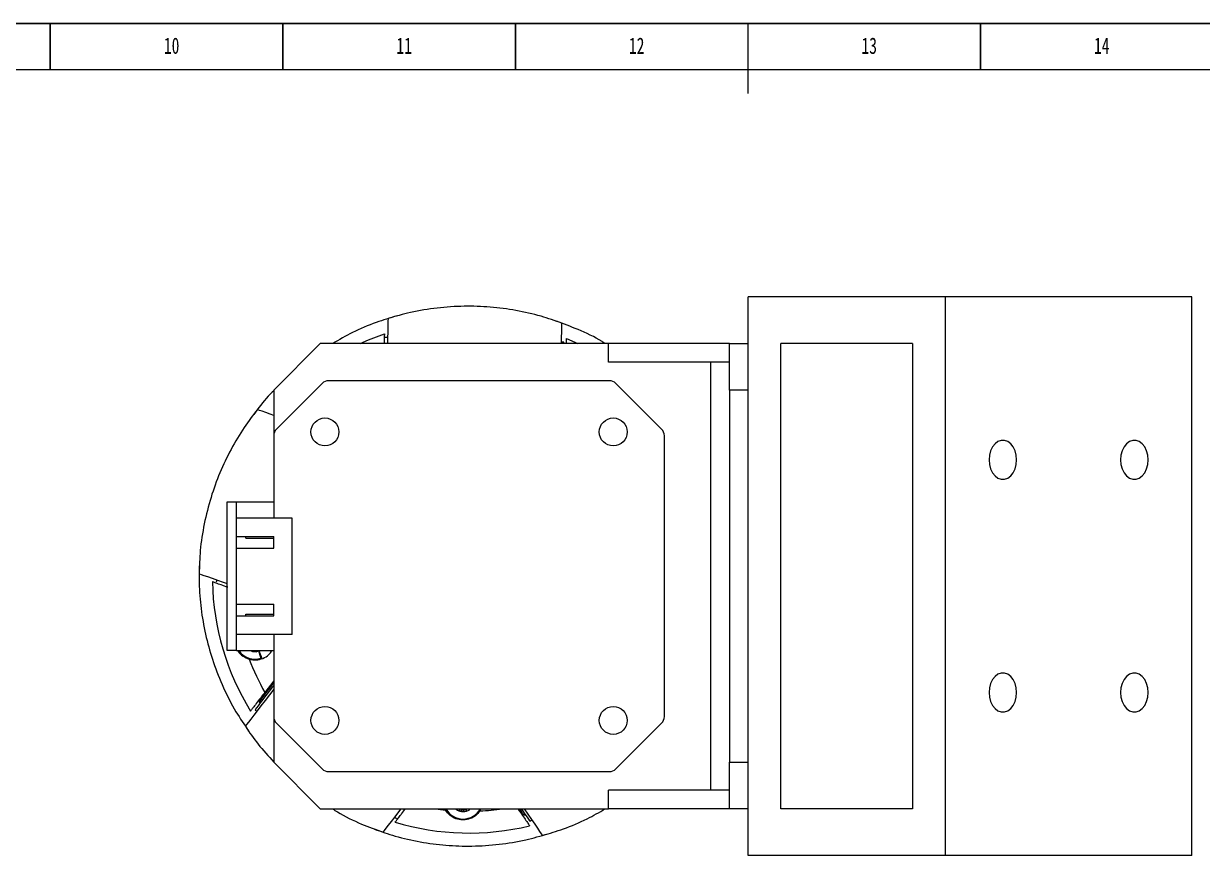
# Model space of a CAD drawing. Header units: millimetres. Extents: x 0 to 1189, y 0 to 841.
# Drawn here: x 446.3 to 699.7, y 662.2 to 841 of the extents above; entities that cross this region are included whole.
import ezdxf

# ---------------------------------------------------------------- set-up
doc = ezdxf.new("R2010")
doc.units = ezdxf.units.MM
doc.layers.add('10', color=7, linetype='Continuous')
doc.layers.add('5', color=7, linetype='Continuous')
doc.styles.add('SLDTEXTSTYLE5', font='TXT', dxfattribs={"width": 0.7})

msp = doc.modelspace()

# ---------------------------------------------------------------- linework, layer by layer
at = {"color": 7, "linetype": 'Continuous', "lineweight": 15}
for p, q in [((602.04, 662.25), (602.04, 782.25)), ((644.47, 782.25), (602.04, 782.25)), ((644.47, 662.25), (644.47, 782.25)), ((697.47, 782.25), (644.47, 782.25)), ((697.47, 662.25), (697.47, 782.25)), ((524.52, 773.54), (524.02, 773.56)), ((563.02, 773.3), (565.43, 772.25)), ((510.04, 772.25), (500.04, 762.25)), ((572.04, 772.25), (510.04, 772.25)), ((562.4, 772.52), (561.9, 772.53)), ((572.04, 768.25), (572.04, 772.25)), ((598.04, 772.25), (572.04, 772.25)), ((598.04, 772.25), (602.04, 772.25)), ((598.04, 762.25), (598.04, 772.25)), ((637.39, 772.25), (609.11, 772.25)), ((609.11, 672.25), (609.11, 772.25)), ((637.39, 772.25), (637.39, 672.25)), ((598.04, 768.25), (572.04, 768.25)), ((594.04, 676.25), (594.04, 768.25)), ((510.45, 763.66), (500.63, 753.83)), ((572.21, 764.25), (511.87, 764.25)), ((583.45, 753.83), (573.63, 763.66)), ((500.04, 762.25), (500.04, 752.42)), ((598.04, 762.25), (598.04, 682.25)), ((602.04, 762.25), (598.04, 762.25)), ((602.04, 682.25), (602.04, 762.25)), ((500.04, 752.42), (500.04, 734.75)), ((584.04, 692.08), (584.04, 752.42)), ((490.04, 706.25), (490.04, 738.25)), ((490.04, 738.25), (492.04, 738.25)), ((492.04, 734.75), (492.04, 738.25)), ((492.04, 738.25), (500.04, 738.25)), ((492.04, 730.75), (492.04, 734.75)), ((504.04, 734.75), (492.04, 734.75)), ((504.04, 709.75), (504.04, 734.75)), ((492.04, 730.75), (500.04, 730.75)), ((492.04, 728.25), (492.04, 730.75)), ((494.04, 730.39), (494.04, 730.75)), ((494.04, 730.39), (500.04, 730.39)), ((500.04, 728.25), (500.04, 730.75)), ((492.04, 716.25), (492.04, 728.25)), ((492.04, 728.25), (500.04, 728.25)), ((487.84, 721.43), (487.67, 720.96)), ((489.3, 720.17), (489.27, 720.08)), ((492.04, 716.25), (500.04, 716.25)), ((492.04, 713.75), (492.04, 716.25)), ((500.04, 713.75), (500.04, 716.25)), ((492.04, 709.75), (492.04, 713.75)), ((492.04, 713.75), (500.04, 713.75)), ((494.04, 713.75), (494.04, 714.1)), ((494.04, 714.1), (500.04, 714.1)), ((504.04, 709.75), (492.04, 709.75)), ((492.04, 706.25), (492.04, 709.75)), ((500.04, 709.75), (500.04, 692.08)), ((492.04, 706.25), (490.04, 706.25)), ((492.04, 706.25), (500.04, 706.25)), ((496.38, 706.05), (496.81, 706.18)), ((496.81, 706.18), (496.84, 706.19)), ((496.92, 706.22), (496.98, 706.25)), ((497.3, 704.66), (497.35, 704.67)), ((500.04, 699.77), (498.13, 697.28)), ((496.88, 695.16), (497.11, 694.97)), ((497.43, 696.37), (497.67, 696.19)), ((496.02, 693.55), (496.41, 693.24)), ((500.04, 692.08), (500.04, 682.25)), ((500.63, 690.66), (510.45, 680.83)), ((573.63, 680.83), (583.45, 690.66)), ((500.04, 682.25), (510.04, 672.25)), ((598.04, 682.25), (602.04, 682.25)), ((598.04, 672.25), (598.04, 682.25)), ((511.87, 680.25), (572.21, 680.25)), ((572.04, 672.25), (572.04, 676.25)), ((598.04, 676.25), (572.04, 676.25)), ((510.04, 672.25), (572.04, 672.25)), ((536.84, 672.25), (536.98, 671.99)), ((539.89, 672.25), (540.24, 672.24)), ((539.89, 672.25), (539.89, 672.25)), ((540.24, 672.24), (540.24, 672.25)), ((540.44, 671.67), (540.44, 672.02)), ((540.44, 672.02), (540.92, 672.01)), ((540.92, 671.66), (540.92, 672.01)), ((541.14, 672.25), (541.14, 672.21)), ((541.14, 672.21), (541.49, 672.2)), ((541.49, 672.2), (541.49, 672.25)), ((544.38, 671.79), (544.59, 672.25)), ((552.87, 671.82), (553.11, 671.99)), ((598.04, 672.25), (572.04, 672.25)), ((602.04, 672.25), (598.04, 672.25)), ((637.39, 672.25), (609.11, 672.25)), ((526.07, 670.45), (526.46, 670.15)), ((527.56, 671.57), (527.8, 671.39)), ((540.23, 671.72), (540.44, 671.67)), ((540.44, 671.67), (540.92, 671.66)), ((540.92, 671.66), (541.13, 671.69)), ((553.85, 670.92), (554.1, 671.09)), ((555.11, 669.61), (555.53, 669.89)), ((644.47, 662.25), (602.04, 662.25)), ((697.47, 662.25), (644.47, 662.25))]:
    msp.add_line(p, q, dxfattribs=at)
at = {"color": 8, "linetype": 'Continuous', "lineweight": 15}
for p, q in [((496.38, 706.05), (496.32, 706.25)), ((496.84, 706.19), (496.82, 706.25))]:
    msp.add_line(p, q, dxfattribs=at)
at = {"color": 7, "linetype": 'Continuous', "lineweight": 15, "flags": 128}
for points in [[(524.63, 777.64), (524.62, 777.52), (524.61, 777.14), (524.6, 776.53), (524.57, 775.7), (524.55, 774.66), (524.51, 773.45), (524.48, 772.25)], [(561.89, 772.25), (561.9, 772.45), (561.93, 773.65), (561.96, 774.69), (561.98, 775.52), (562, 776.14), (562.01, 776.51), (562.01, 776.64)], [(518.65, 772.25), (520.42, 773.04), (523.84, 774.36)], [(562.39, 772.25), (562.4, 772.4), (562.4, 772.52)], [(500.04, 756.79), (499.3, 757.05), (498.32, 757.4), (497.53, 757.68), (496.96, 757.88), (496.6, 758.01), (496.49, 758.05)], [(653.85, 747.25), (653.94, 746.24), (654.19, 745.3), (654.6, 744.46), (655.14, 743.79), (655.77, 743.32), (656.47, 743.08), (657.18, 743.08), (657.88, 743.32), (658.51, 743.79), (659.05, 744.46), (659.45, 745.3), (659.71, 746.24), (659.79, 747.25), (659.71, 748.25), (659.45, 749.2), (659.05, 750.03), (658.51, 750.7), (657.88, 751.18), (657.18, 751.42), (656.47, 751.42), (655.77, 751.18), (655.14, 750.7), (654.6, 750.03), (654.19, 749.2), (653.94, 748.25), (653.85, 747.25)], [(688.08, 747.25), (687.99, 748.25), (687.74, 749.2), (687.33, 750.03), (686.79, 750.7), (686.16, 751.18), (685.47, 751.42), (684.75, 751.42), (684.05, 751.18), (683.42, 750.7), (682.88, 750.03), (682.48, 749.2), (682.22, 748.25), (682.14, 747.25), (682.22, 746.24), (682.48, 745.3), (682.88, 744.46), (683.42, 743.79), (684.05, 743.32), (684.75, 743.08), (685.47, 743.08), (686.16, 743.32), (686.79, 743.79), (687.33, 744.46), (687.74, 745.3), (687.99, 746.24), (688.08, 747.25)], [(483.97, 722.81), (484.09, 722.76), (484.44, 722.64), (485.02, 722.43), (485.81, 722.15), (486.78, 721.81), (487.92, 721.4), (489.2, 720.95), (490.04, 720.65)], [(497.35, 704.67), (497.34, 704.7), (497.31, 704.79), (497.27, 704.93), (497.2, 705.12), (497.12, 705.35), (497.04, 705.61), (496.94, 705.89), (496.84, 706.19)], [(497.48, 704.72), (497.47, 704.75), (497.44, 704.83), (497.39, 704.97), (497.32, 705.16), (497.23, 705.39), (497.14, 705.65), (497.03, 705.93), (496.92, 706.22)], [(659.79, 697.25), (659.71, 698.25), (659.45, 699.2), (659.05, 700.03), (658.51, 700.7), (657.88, 701.18), (657.18, 701.42), (656.47, 701.42), (655.77, 701.18), (655.14, 700.7), (654.6, 700.03), (654.19, 699.2), (653.94, 698.25), (653.85, 697.25), (653.94, 696.24), (654.19, 695.3), (654.6, 694.46), (655.14, 693.79), (655.77, 693.32), (656.47, 693.08), (657.18, 693.08), (657.88, 693.32), (658.51, 693.79), (659.05, 694.46), (659.45, 695.3), (659.71, 696.24), (659.79, 697.25)], [(682.14, 697.25), (682.22, 696.24), (682.48, 695.3), (682.88, 694.46), (683.42, 693.79), (684.05, 693.32), (684.75, 693.08), (685.47, 693.08), (686.16, 693.32), (686.79, 693.79), (687.33, 694.46), (687.74, 695.3), (687.99, 696.24), (688.08, 697.25), (687.99, 698.25), (687.74, 699.2), (687.33, 700.03), (686.79, 700.7), (686.16, 701.18), (685.47, 701.42), (684.75, 701.42), (684.05, 701.18), (683.42, 700.7), (682.88, 700.03), (682.48, 699.2), (682.22, 698.25), (682.14, 697.25)], [(500.04, 697.96), (499.11, 696.75), (498.18, 695.54), (497.29, 694.38), (496.47, 693.31), (495.73, 692.35), (495.1, 691.53), (494.59, 690.87), (494.22, 690.38), (493.99, 690.09), (493.91, 689.99)], [(500.04, 698.78), (499.79, 698.45), (499.07, 697.52), (498.37, 696.61), (497.72, 695.77), (497.15, 695.01), (496.67, 694.39), (496.31, 693.93), (496.09, 693.64), (496.02, 693.55)], [(496.88, 695.16), (496.95, 695.26), (497.19, 695.56), (497.55, 696.04), (498.03, 696.66), (498.59, 697.39), (499.19, 698.17), (499.79, 698.95), (500.04, 699.27)], [(523.57, 667.2), (523.64, 667.3), (523.87, 667.59), (524.24, 668.08), (524.75, 668.74), (525.38, 669.56), (526.12, 670.52), (526.94, 671.59), (527.45, 672.25)], [(553.85, 670.92), (553.78, 671.03), (553.56, 671.34), (553.22, 671.84), (552.94, 672.25)], [(553.3, 672.25), (553.53, 671.92), (554.07, 671.14), (554.51, 670.49), (554.84, 670.01), (555.05, 669.71), (555.11, 669.61)], [(553.91, 672.25), (554.71, 671.08), (555.48, 669.96), (556.16, 668.97), (556.75, 668.11), (557.22, 667.42), (557.57, 666.92), (557.78, 666.61), (557.85, 666.51)]]:
    msp.add_lwpolyline(points, dxfattribs=at)
at = {"color": 7, "linetype": 'Continuous', "lineweight": 15}
for centre in [(511.04, 753.25), (573.04, 753.25), (511.04, 691.25), (573.04, 691.25)]:
    msp.add_circle(centre, 3, dxfattribs=at)
for centre, radius, start, end in [((511.87, 762.25), 2, 90, 135), ((572.21, 762.25), 2, 45, 90), ((502.04, 752.42), 2, 135, 180), ((582.04, 752.42), 2, 0, 45), ((542.04, 722.25), 55.2, 181.253, 211.6572), ((496.01, 708.65), 4.2, 214.9057, 287.9844), ((496.22, 706.59), 0.56, 217.3467, 253.1076), ((496.68, 706.72), 0.56, 286.4551, 295.452), ((496.01, 708.65), 4.2, 287.9844, 288.6942), ((496.01, 708.65), 4.2, 288.6942, 290.6271), ((542.04, 722.25), 50.51, 200.6607, 209.6226), ((502.04, 692.08), 2, 180, 225), ((582.04, 692.08), 2, 315, 0), ((511.87, 682.25), 2, 225, 270), ((572.21, 682.25), 2, 270, 315), ((540.75, 674.27), 4.2, 208.7079, 331.2921), ((540.45, 672.23), 0.56, 178.4551, 246.4321), ((540.45, 672.23), 0.207, 178.4551, 268.4551), ((540.93, 672.22), 0.207, 268.4551, 358.4551), ((540.93, 672.22), 0.56, 290.4196, 358.4551), ((542.04, 722.25), 55.2, 253.253, 283.6572)]:
    msp.add_arc(centre, radius, start, end, dxfattribs=at)
at = {"color": 8, "linetype": 'Continuous', "lineweight": 15}
for start, end in [(261.8464, 264.2495), (272.6607, 278.1536)]:
    msp.add_arc((542.04, 722.25), 50.51, start, end, dxfattribs=at)
at = {"color": 7, "linetype": 'Continuous', "lineweight": 15}
for points, knots in [([(526.57, 778.19), (525.06, 777.74), (521.79, 776.76), (517.12, 774.77), (514.09, 773.05), (512.67, 772.25)], [0, 0, 0, 0, 0.311017, 0.67649, 1, 1, 1, 1]), ([(562, 776.61), (560.52, 777.13), (557.3, 778.27), (552.13, 779.42), (546.6, 780.15), (540.92, 780.35), (535.17, 779.96), (529.68, 779.09), (526.23, 778.08), (524.63, 777.61)], [0, 0, 0, 0, 0.123858, 0.269405, 0.416013, 0.56301, 0.716677, 0.869248, 1, 1, 1, 1]), ([(571.32, 772.25), (571.1, 772.39), (569.25, 773.57), (565.75, 775.23), (562.38, 776.46), (560.82, 777.02)], [0, 0, 0, 0, 0.0670517, 0.569447, 1, 1, 1, 1]), ([(523.84, 774.36), (523.84, 774.32), (523.83, 774.23), (523.82, 773.56), (523.8, 772.86), (523.78, 772.35), (523.78, 772.25)], [0, 0, 0, 0, 0.303746, 0.607204, 0.918623, 1, 1, 1, 1]), ([(563, 772.25), (563, 772.31), (563.01, 772.74), (563.02, 773.17), (563.02, 773.26), (563.02, 773.3)], [0, 0, 0, 0, 0.08686, 0.580694, 1, 1, 1, 1]), ([(500.04, 762.1), (499.64, 761.71), (498.07, 760.15), (496.74, 758.37), (495.75, 757.03)], [0, 0, 0, 0, 0.2514991, 1, 1, 1, 1]), ([(496.51, 758.03), (495.55, 756.78), (493.47, 754.07), (490.79, 749.51), (488.38, 744.48), (486.44, 739.13), (485.03, 733.55), (484.16, 728.06), (484.06, 724.46), (484.01, 722.8)], [0, 0, 0, 0, 0.123858, 0.269405, 0.416013, 0.56301, 0.716677, 0.869248, 1, 1, 1, 1]), ([(484.06, 724.82), (484.02, 723.25), (483.93, 719.83), (484.44, 714.56), (485.45, 709.08), (487.02, 703.61), (489.16, 698.27), (491.69, 693.31), (493.71, 690.34), (494.65, 688.97)], [0, 0, 0, 0, 0.123859, 0.269406, 0.416013, 0.56301, 0.716676, 0.869247, 1, 1, 1, 1]), ([(490.14, 719.87), (489.66, 720.04), (488.72, 720.38), (487.63, 720.76), (486.97, 721), (486.89, 721.03), (486.85, 721.04)], [0, 0, 0, 0, 0.275086, 0.5414, 0.789415, 1, 1, 1, 1]), ([(492.35, 706.25), (492.37, 706.2), (492.6, 705.71), (493.43, 704.99), (494.32, 704.62), (494.78, 704.43)], [0, 0, 0, 0, 0.05465, 0.524426, 1, 1, 1, 1]), ([(494.78, 704.43), (495.27, 704.33), (496.26, 704.15), (497.74, 704.53), (498.94, 705.24), (499.43, 705.95), (499.63, 706.25)], [0, 0, 0, 0, 0.269192, 0.538405, 0.806957, 1, 1, 1, 1]), ([(496.06, 706.05), (496.12, 706.04), (496.23, 706.02), (496.33, 706.04), (496.38, 706.05)], [0, 0, 0, 0, 0.579241, 1, 1, 1, 1]), ([(497.3, 704.66), (497.3, 704.68), (497.29, 704.71), (497.22, 704.9), (497.16, 705.09), (497.08, 705.34), (496.97, 705.69), (496.87, 705.99), (496.81, 706.18)], [0, 0, 0, 0, 0.239469, 0.368367, 0.500004, 0.631635, 0.760537, 1, 1, 1, 1]), ([(498.13, 697.28), (497.81, 696.87), (497.17, 696.03), (496.26, 694.85), (495.56, 693.93), (495.13, 693.37), (495.08, 693.31), (495.05, 693.28)], [0, 0, 0, 0, 0.215774, 0.431762, 0.640516, 0.834928, 1, 1, 1, 1]), ([(493.94, 690.01), (494.82, 688.71), (496.67, 686), (498.89, 683.58), (500.04, 682.32)], [0, 0, 0, 0, 0.479743, 1, 1, 1, 1]), ([(512.69, 672.25), (513.03, 672.03), (515.01, 670.76), (518.64, 669.02), (522.02, 667.79), (523.58, 667.23)], [0, 0, 0, 0, 0.102484, 0.585802, 1, 1, 1, 1]), ([(526.13, 669.39), (526.16, 669.42), (526.21, 669.49), (526.62, 670.02), (527.22, 670.81), (527.83, 671.59), (528.22, 672.11), (528.33, 672.25)], [0, 0, 0, 0, 0.220451, 0.440692, 0.666712, 0.906811, 1, 1, 1, 1]), ([(544.38, 671.79), (544.1, 671.44), (543.53, 670.75), (542.29, 670.07), (541.28, 669.87), (540.22, 669.86), (539.17, 670.07), (537.87, 670.8), (537.28, 671.59), (536.98, 671.99)], [0, 0, 0, 0, 0.152975, 0.305232, 0.47227, 0.500202, 0.666258, 0.832136, 1, 1, 1, 1]), ([(552.58, 672.25), (552.75, 671.99), (553.22, 671.3), (553.95, 670.25), (554.61, 669.29), (555, 668.71), (555.05, 668.64), (555.07, 668.61)], [0, 0, 0, 0, 0.140142, 0.37696, 0.605847, 0.819009, 1, 1, 1, 1]), ([(557.84, 666.54), (559.35, 666.99), (562.62, 667.97), (567.14, 669.88), (570.04, 671.52), (571.32, 672.25)], [0, 0, 0, 0, 0.321046, 0.698309, 1, 1, 1, 1]), ([(521.68, 667.9), (523.16, 667.38), (526.38, 666.24), (531.55, 665.09), (537.08, 664.35), (542.76, 664.16), (548.51, 664.55), (554, 665.42), (557.45, 666.43), (559.04, 666.9)], [0, 0, 0, 0, 0.123859, 0.269406, 0.416013, 0.56301, 0.716676, 0.869247, 1, 1, 1, 1])]:
    msp.add_open_spline(points, degree=3, knots=knots, dxfattribs=at)
at = {"color": 8, "linetype": 'Continuous', "lineweight": 15}
for points, knots in [([(495.08, 706.25), (495.16, 706.21), (495.47, 706.06), (495.81, 706.06), (496.06, 706.05)], [0, 0, 0, 0, 0.272344, 1, 1, 1, 1]), ([(539.14, 672.25), (539.27, 672.15), (539.59, 671.89), (539.99, 671.78), (540.23, 671.72)], [0, 0, 0, 0, 0.399483, 1, 1, 1, 1]), ([(541.13, 671.69), (541.37, 671.75), (541.82, 671.84), (542.19, 672.12), (542.37, 672.25)], [0, 0, 0, 0, 0.532745, 1, 1, 1, 1])]:
    msp.add_open_spline(points, degree=3, knots=knots, dxfattribs=at)
at = {"layer": '5', "color": 7}
msp.add_line((1189, 841), (0, 841), dxfattribs=at)
at = {"layer": '5'}
for p, q in [((452, 841), (452, 831.05)), ((502, 841), (502, 831.05)), ((552, 841), (552, 831.05)), ((652, 841), (652, 831.05))]:
    msp.add_line(p, q, dxfattribs=at)
at = {"layer": '5', "lineweight": 15}
msp.add_line((602, 841), (602, 826), dxfattribs=at)
at = {"layer": '5', "color": 7, "lineweight": 15}
msp.add_line((1179, 831.05), (25, 831.05), dxfattribs=at)

# ---------------------------------------------------------------- texts
at = {"layer": '10', "char_height": 3.5, "attachment_point": 2, "style": 'SLDTEXTSTYLE5'}
for s, insert in [('10', (478.09, 838)), ('11', (528.09, 838)), ('12', (578.09, 838)), ('13', (628.09, 838)), ('14', (678.09, 838))]:
    msp.add_mtext(s, dxfattribs=dict(at, insert=insert))

doc.saveas('drawing.dxf')
